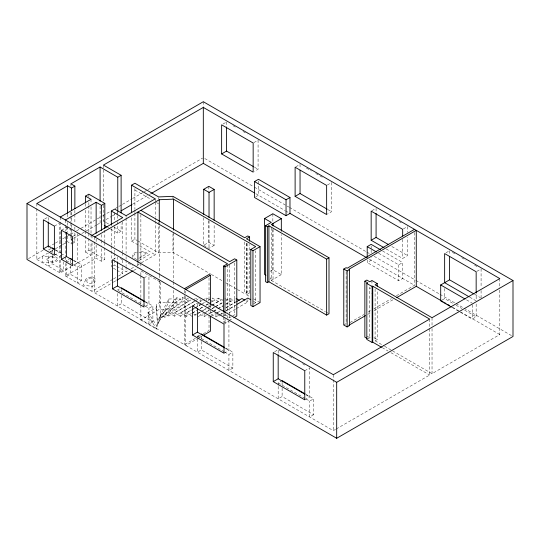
<?xml version="1.0" encoding="UTF-8"?>
<svg xmlns="http://www.w3.org/2000/svg" width="540" height="540" viewBox="0 0 540 540"><rect width="100%" height="100%" fill="white"/><g stroke="black" fill="none" stroke-linecap="round" stroke-linejoin="round"><path stroke-width="0.41" stroke-dasharray="2.7 2.03" d="M158.233 320.051L168.581 299.032L173.488 298.836L176.945 300.827L159.388 320.72L158.233 320.051L158.233 323.372L157.437 322.913L156.506 304.317L159.273 302.717L173.488 302.157L176.945 304.148L176.945 297.506L182.459 300.692L160.562 318.074L159.388 317.399L176.945 297.506M158.233 323.372L168.581 302.353L168.581 299.032M188.764 301.01L182.459 297.371L160.562 314.753L164.95 317.284L188.764 301.01L188.764 298.519M164.95 317.284L164.95 313.963L188.082 298.154M44.759 218.97L48.276 216.938L48.276 221.103M223.04 124.004L225.855 122.378M54.385 226.152L59.306 223.31L59.306 252.43L55.087 254.867M61.472 230.249L66.4 227.407L70.538 229.79M28.458 258.64L43.031 250.222M48.127 247.28L54.688 243.493M55.417 243.074L61.972 239.288M62.701 238.869L67.075 236.345M67.797 235.926L69.984 234.664M70.713 234.239L75.816 231.296M76.545 230.877L80.183 228.771M80.912 228.353L102.047 216.155M102.769 215.73L110.059 211.525M115.155 208.582L118.071 206.901M118.8 206.482L121.716 204.795M122.445 204.376L131.915 198.909M132.644 198.484L143.572 192.179M144.302 191.754L147.218 190.073M147.947 189.655L202.588 158.105M50.902 248.636L48.276 250.155L54.479 253.732M73.21 236.21L77.429 233.773L77.429 262.892L73.913 264.924M36.848 208.535L36.848 259.477L47.567 253.287M50.429 251.64L54.716 249.163M55.431 248.751L61.864 245.038M62.579 244.627L66.866 242.15M70.929 235.629L70.929 239.8L73.116 238.538M73.845 238.12L81.135 233.915M81.864 233.489L85.509 231.39M86.238 230.965L96.444 225.072M97.173 224.654L100.089 222.973L102.209 224.195M103.437 205.166L103.437 221.036L111.456 216.405M112.185 215.987L118.017 212.618M132.597 204.201L148.635 194.94M149.364 194.522L150.822 193.678M72.191 243.628L74.871 242.075L74.871 232.888M253.861 142.607L258.079 140.171L258.079 169.283L254.563 171.315M55.168 254.131L59.306 256.52L60.622 255.764M61.277 255.386L63.248 254.246L63.248 256.763M63.248 261.792L63.248 270.169L52.218 263.803L48.276 266.078L48.276 253.503M66.4 263.129L66.4 260.618L70.342 258.343M110.693 229.095L117.767 233.179L121.115 231.242L121.115 223.729M85.509 231.208L85.509 252.085L88.857 250.155L104.814 259.369L104.814 247.671M63.248 270.169L59.306 272.444L59.306 256.52M36.848 259.477L60.291 273.017L71.017 266.828M73.872 265.174L91.024 255.272L91.024 241.907M77.429 266.99L81.371 264.715L81.371 280.638L77.429 282.913L77.429 266.99L73.298 264.6M65.414 263.446L65.414 275.974L96.147 258.228L101.466 261.299L104.814 259.369M81.371 280.638L70.342 274.266L66.4 276.541L66.4 263.972M131.558 217.755L131.558 241.137L134.906 239.207L137.059 240.449M113.204 259.301L116.721 257.269M113.326 265.829L114.662 265.052L116.093 265.876M295.819 166.833L300.044 164.396L300.044 168.554M138.834 258.377L146.57 253.908L144.349 252.781A6.959 4.016 0 0 0 138.956 252.295M139.097 260.503L149.526 254.475L145.091 252.092A8.363 4.826 0 0 0 138.611 251.505M65.414 275.974L92.009 291.323L112.739 279.362M113.454 278.951L117.74 276.473M118.456 276.062L122.742 273.584L122.742 265.228M116.809 266.288L126.09 271.647L128.277 270.385M131.193 268.704L134.109 267.023M137.025 265.336L140.67 263.23M141.399 262.811L155.25 254.819L155.25 221.407M255.839 196.742L258.464 195.224L258.464 185.166M94.77 241.967L94.77 292.916L112.637 282.602M113.346 282.191L116.208 280.537M133.724 270.425L137.909 268.009M117.423 290.075L119.394 288.941M144.018 277.904L148.237 275.468M203.708 217.701L203.708 245.261L208.832 242.305L214.15 245.376L214.15 224.498M203.708 245.261L209.027 248.333L214.15 245.376M145.004 301.448L152.881 305.998L152.881 321.921L121.365 303.723L117.423 305.998L117.423 292.592M327.341 185.031L331.56 182.594L331.56 211.707L327.341 214.144M145.429 306.207L148.946 304.175L148.946 275.062M145.361 306.207L148.946 308.273L152.881 305.998M148.014 312.538L156.816 325.877L156.816 329.197L148.014 315.86L148.014 312.538L156.506 307.638L156.506 304.317M140.866 304.999L140.866 319.99L159.273 309.359L173.488 308.799L173.488 287.942M152.881 321.921L148.946 324.196L148.946 308.273M194.677 301.104L168.669 316.116L168.669 312.795L191.066 299.862M191.916 306.194L174.575 316.204L174.575 312.883L194.083 301.624M194.805 301.205L199.138 298.708M192.638 305.782L197.404 303.041M194.218 308.374L180.488 316.298L180.488 312.971L197.107 303.385M199.996 301.718L202.163 300.463M202.885 300.044L206.496 297.965L209.122 299.477M194.94 307.955L204.329 302.535M191.457 313.47L186.401 316.386L186.401 313.065L191.457 310.149M192.179 309.731L194.346 308.475M195.068 308.063L200.124 305.141M200.846 304.722L205.18 302.225M208.069 300.557L212.402 298.053L218.315 301.469L218.315 298.141L209.648 303.149M192.179 313.051L196.513 310.547M200.124 308.462L203.013 306.794M205.902 305.127L208.069 303.878M210.958 302.211L212.402 301.374L212.402 298.053M192.308 313.153L196.641 310.655M200.252 308.57L203.148 306.902M206.037 305.235L208.926 303.568M371.864 210.735L375.381 208.703M270.101 271.31L272.855 269.716L281.327 274.603L281.327 234.515M196.641 313.976L192.308 316.474L186.401 313.065M197.363 313.558L200.252 311.891M200.975 311.472L206.037 308.556M206.759 308.138L211.093 305.633M211.815 305.222L218.315 301.469M200.387 311.999L198.221 313.247L204.127 316.656L206.294 315.407M203.276 310.325L206.165 308.657M209.054 306.99L211.221 305.741M211.943 305.323L222.784 299.072M198.221 316.568L203.276 313.646M206.165 311.978L209.054 310.311M211.943 308.644L214.832 306.976M215.554 306.558L222.784 302.393M204.127 313.335L209.183 310.419M212.078 308.752L214.967 307.084M215.69 306.666L222.912 302.495M225.801 300.827L230.135 298.323L235.386 301.361M209.183 313.74L212.8 311.654M213.523 311.236L217.134 309.15M217.856 308.738L222.912 305.816M225.801 304.148L230.135 301.644L230.135 298.323M212.929 311.762L210.04 313.43L215.946 316.838L218.835 315.171M213.651 311.344L217.262 309.258M217.985 308.84L223.04 305.924M225.929 304.256L235.325 298.836M237.445 289.535L244.688 293.713L247.84 291.897L249.608 292.916L249.608 244.478M269.851 279.187L271.283 278.363L269.939 277.587M246.456 243.331L246.456 294.739L249.608 292.916M271.283 227.786L271.283 280.409L281.327 274.603M210.762 316.332L215.096 313.828M215.818 313.416L220.151 310.912M225.929 307.577L235.325 302.157M217.391 312.687L220.286 311.02M226.064 307.679L235.454 302.258M226.193 310.561L235.582 305.141M219.557 314.753L223.175 312.674M226.064 311L235.454 305.579M223.304 316.096L226.193 314.429M229.082 312.761L235.582 309.008M236.304 308.59L247.867 301.921L247.867 299.599M221.859 314.611L221.859 313.065L229.709 317.601L234.637 314.753L236.804 316.008M225.7 348.037L232.868 352.175L232.868 368.098L201.346 349.9L197.404 352.175L197.404 336.251L201.346 333.976M253.604 303.804L255.717 302.589L255.717 250.803M223.601 317.021L223.601 322.036L227.543 319.761M94.77 292.916L184.403 344.669L197.438 337.142M198.167 336.724L200.34 335.468M203.236 333.794L209.027 330.453L209.027 314.584M185.78 296.332L185.78 345.465L198.821 337.939M199.544 337.52L201.717 336.265M223.601 322.036L224.984 322.832L228.46 320.821M229.156 320.423L233.327 318.013M223.999 324.081L228.926 321.239L228.926 350.359L223.999 353.201M403.38 228.933L406.904 226.901M367.207 260.044L367.207 262.555L371.149 260.28L371.149 257.769M224.626 351.965L228.926 354.449L232.868 352.175M386.201 248.94L402.678 258.457L407.606 255.609L407.606 237.31M378.668 253.253L398.729 264.829L402.664 262.555L402.664 278.478L398.729 280.753L367.207 262.555M369.779 288.596L371.223 287.759M232.868 368.098L228.926 370.373L228.926 354.449M274.658 351.702L278.174 349.67L282.474 352.154M446.047 252.754L448.862 251.127M343.778 324.992L346.14 323.629L346.14 271.843M350.021 322.522L363.791 314.577M368.132 312.066L371.034 310.392M373.93 308.718L391.318 298.681M396.387 295.751L414.497 285.296L414.497 231.842M367.733 314.348L371.358 312.255M374.254 310.581L393.815 299.288M278.174 385.398L278.174 382.887L282.116 380.612M304.769 370.717L309.697 367.868L309.697 396.988L304.769 399.83M476.867 271.357L481.086 268.92L481.086 287.219M367.808 338.87L371.223 336.899M442.017 300.119L444.643 298.607L453.236 303.568M375.098 289.022L375.098 340.801L377.264 339.552L377.264 290.27M305.755 394.261L313.639 398.81L313.639 414.733L282.116 396.536L278.174 398.81L278.174 386.235M306.113 399.013L309.697 401.085L313.639 398.81M452.162 307.496L472.223 319.079L476.159 316.805L476.159 303.392M313.639 414.733L309.697 417.008L309.697 401.085M185.78 345.465L333.335 430.657L335.522 429.388M336.258 428.969L429.671 375.037L429.671 328.266M392.62 350.919L432.034 373.673L499.804 334.544L499.804 287.773M137.781 240.867L158.598 252.882L172.976 252.315L210.641 274.057M233.01 125.692L235.872 127.346M243.041 131.483L247.334 133.967M306.49 168.116L311.506 171.011M315.806 173.495L322.252 177.215M389.698 216.155L391.129 216.986M399.006 221.535L401.875 223.189M452.432 252.376L455.294 254.03M461.747 257.756L466.04 260.233M474.64 265.194L477.502 266.854M254.502 167.218L258.079 169.283M327.983 209.642L331.56 211.707M391.844 246.517L407.606 255.609M474.64 294.314L480.37 297.621M469.712 297.155L476.159 300.881L476.159 293.396M382.61 250.979L402.664 262.555M466.493 299.849L472.223 303.156M204.775 158.531L253.712 186.779M254.441 187.204L288.772 207.023M289.501 207.441L366.194 251.721M366.923 252.14L369.846 253.827M374.227 256.358L415.125 279.976M415.861 280.395L439.229 293.888M439.958 294.314L455.301 303.17M456.03 303.588L463.334 307.807M464.063 308.225L511.542 335.637M456.104 305.222L461.835 308.529M464.697 310.183L476.159 316.805M255.744 193.644L284.965 210.526M285.606 210.884L289.244 212.983M369.353 259.234L414.497 285.296M452.588 307.287L459.851 311.486M460.58 311.904L499.804 334.544M134.906 190.073L151.416 199.604M156.445 202.507L158.598 203.749M373.943 337.628L377.264 339.552M271.283 280.409L325.35 311.621M326.079 312.046L328.273 313.308M366.829 336.022L369.779 337.73L369.779 287.078M375.098 340.801L383.859 345.857M384.588 346.282L391.885 350.494M382.226 347.645L388.064 351.014M390.98 352.701L429.671 375.037M211.37 274.475L222.953 281.171M225.855 282.839L236.716 289.116M246.456 294.739L250.034 296.804M253.611 298.87L260.05 302.589M253.577 301.347L255.717 302.589M245.896 300.78L247.867 301.921M103.437 221.036L105.556 222.264M106.265 222.669L109.094 224.303M114.048 227.165L121.115 231.242M107.865 227.462L109.991 228.69M131.558 241.137L155.25 254.819M224.883 298.613L230.135 301.644M218.315 298.141L222.912 300.8M209.776 299.855L212.402 301.374M136.721 259.598L134.764 258.316A6.959 4.016 0 0 1 137.228 252.693M120.292 258.518L123.154 260.172M128.169 263.068L132.469 265.552M198.119 303.453L200.273 304.695M217.465 314.618L220.327 316.278M289.636 356.292L293.935 358.769M302.535 363.737L305.397 365.391M159.833 281.806L140.866 270.851L140.866 275.015M70.929 239.8L72.9 240.941M73.555 241.319L74.871 242.075M193.624 313.916L196.25 315.428M85.509 252.085L91.024 255.272M113.461 268.225L116.316 269.872M117.032 270.284L122.742 273.584M180.488 312.971L186.401 316.386M174.575 312.883L180.488 316.298M168.669 312.795L174.575 316.204M55.66 249.872L61.87 253.449M73.784 260.334L81.371 264.715M55.168 250.04L59.306 252.43M73.298 260.503L77.429 262.892M145.361 302.11L148.946 304.175M225.342 348.287L228.926 350.359M306.113 394.922L309.697 396.988M164.95 313.963L168.669 316.116M66.4 260.618L72.603 264.202M118.139 290.486L144.646 305.788M197.404 336.251L223.911 351.554M278.174 382.887L305.397 398.601M156.816 325.877L157.437 326.234L157.437 322.913M140.866 319.99L156.816 329.197M156.506 307.638L157.437 326.234M499.804 278.586L499.804 286.936M481.086 290.547L481.086 298.04M472.223 304.83L472.223 319.079M449.564 250.722L449.564 254.88M444.643 288.549L444.643 298.607M432.034 317.709L432.034 325.228M432.034 328.57L432.034 373.673M429.671 319.079L429.671 327.429M407.606 226.496L407.606 232.322M402.678 239.321L402.678 258.457M398.729 264.829L398.729 280.753M376.083 208.298L376.083 212.456M371.945 280.523L371.945 285.829M371.149 246.038L371.149 249.386M371.149 250.229L371.149 252.74M333.335 374.693L333.335 378.871M333.335 379.708L333.335 430.657M282.116 382.286L282.116 387.315M282.116 388.152L282.116 396.536M278.174 350.507L278.174 354.665M273.051 229.271L273.051 279.382M272.855 213.759L272.855 222.109M272.855 229.628L272.855 269.716M258.464 180.981L258.464 184.329M247.84 243.452L247.84 291.897M246.659 243.216L246.659 294.624M244.688 241.934L244.688 293.713M234.637 262.973L234.637 314.753M229.709 264.978L229.709 314.26M229.709 315.09L229.709 317.601M227.543 264.634L227.543 312.242M227.543 315.583L227.543 318.087M226.564 121.972L226.564 126.131M224.984 312.809L224.984 316.98M224.984 317.817L224.984 322.832M223.601 312.849L223.601 316.184M215.946 313.517L215.946 316.838M210.404 305.357L210.404 314.543M209.027 220.772L209.027 248.333M209.027 277.83L209.027 301.219M209.027 304.56L209.027 307.064M209.027 307.901L209.027 313.747M208.832 186.347L208.832 191.356M208.832 220.59L208.832 242.305M206.496 297.965L206.496 301.286M204.127 314.165L204.127 316.656M203.317 101.722L203.317 106.738M201.346 336.494L201.346 340.679M201.346 341.523L201.346 349.9M200.583 299.531L200.583 301.192L194.677 297.783L194.677 300.274M197.404 303.872L197.404 308.029M185.78 291.019L185.78 293.294M184.403 290.223L184.403 293.26M184.403 295.535L184.403 344.669M182.459 297.371L182.459 300.692M173.488 232.659L173.488 281.246M173.488 282.082L173.488 287.105M172.976 196.357L172.976 198.862M172.976 233.941L172.976 252.315M160.562 282.224L160.562 318.074M159.388 317.399L159.388 320.72M159.273 222.325L159.273 224.836M159.273 225.673L159.273 274.246M159.273 275.083L159.273 280.105M159.273 280.942L159.273 309.359M158.598 197.681L158.598 199.199M158.598 222.068L158.598 252.882M155.25 198.855L155.25 201.366M155.25 202.196L155.25 217.228M155.25 218.066L155.25 220.57M140.866 214.549L140.866 262.447M140.866 263.291L140.866 268.333M140.866 275.852L140.866 297.506M140.866 300.834L140.866 304.169M137.909 263L137.909 266.341M134.906 188.554L134.906 209.223M134.906 210.06L134.906 212.558M134.906 213.388L134.906 239.207M126.09 215.69L126.09 217.364M126.09 218.194L126.09 253.274M126.09 256.615L126.09 259.119M126.09 259.956L126.09 265.801M126.09 266.639L126.09 271.647M122.742 221.798L122.742 251.87M122.742 252.7L122.742 256.878M122.742 260.219L122.742 264.398M121.365 289.474L121.365 291.992M121.365 295.34L121.365 303.723M117.767 212.301L117.767 214.805M117.767 215.636L117.767 220.651M117.767 221.488L117.767 233.179M117.423 256.865L117.423 261.023M114.662 212.436L114.662 220.786M114.662 226.631L114.662 246.679M114.662 250.02L114.662 252.524M114.662 253.361L114.662 259.207M114.662 260.044L114.662 265.052M111.314 228.569L111.314 245.268M111.314 246.105L111.314 266.99M104.814 230.135L104.814 241.826M104.814 242.663L104.814 246.841M103.437 165.078L103.437 200.995M101.466 234.569L101.466 239.585M101.466 240.422L101.466 245.43M101.466 248.771L101.466 261.299M100.089 206.267L100.089 222.973M96.147 239.018L96.147 241.522M96.147 244.863L96.147 258.228M94.77 236.959L94.77 241.137M92.009 235.366L92.009 239.544M92.009 242.885L92.009 291.323M91.024 199.314L91.024 203.486M91.024 206.827L91.024 233.557M91.024 234.394L91.024 238.565M88.857 194.191L88.857 196.702M88.857 202.547L88.857 205.052M88.857 205.888L88.857 232.612M88.857 233.449L88.857 237.627M88.857 238.457L88.857 250.155M85.509 203.648L85.509 206.982M85.509 210.323L85.509 230.371M74.871 210.337L74.871 213.678M74.871 214.515L74.871 223.702M74.871 227.043L74.871 229.547M71.523 212.274L71.523 217.282M71.523 218.12L71.523 223.965M71.523 224.802L71.523 228.98M71.523 229.81L71.523 236.493M71.523 237.33L71.523 244.013L67.581 241.738L67.581 235.892M70.929 183.843L70.929 186.347M70.929 212.24L70.929 215.582M70.929 216.419L70.929 222.264M70.929 223.101L70.929 227.273M70.929 228.11L70.929 234.792M70.342 260.017L70.342 265.046M70.342 265.882L70.342 274.266M67.581 214.178L67.581 217.519M67.581 222.527L67.581 225.869M67.581 226.706L67.581 232.551M66.4 227.407L66.4 231.566M65.414 220.01L65.414 224.188M65.414 225.025L65.414 230.87M65.414 231.707L65.414 255.926M65.414 256.763L65.414 260.104M60.291 217.053L60.291 221.231M60.291 222.068L60.291 273.017M52.218 249.554L52.218 254.583M52.218 255.42L52.218 263.803M36.848 203.519L36.848 207.698M132.651 257.567A8.363 4.826 0 0 1 136.532 251.991M86.92 280.206C85.671 284.263 92.502 284.404 93.65 281.246C94.898 277.189 88.074 277.047 86.92 280.206M46.994 258.842L46.994 259.882C49.491 261.954 53.906 261.954 56.403 259.882L56.403 258.842C53.906 256.77 49.491 256.77 46.994 258.842M85.759 279.605L83.234 285.046L92.657 286.504L95.175 281.063A4.921 2.842 0 0 0 91.908 277.229A4.921 2.842 0 0 0 85.759 279.605M52.4 256.547L42.653 256.547L42.653 262.177L52.4 262.177A4.921 2.842 0 0 0 57.976 259.362A4.921 2.842 0 0 0 52.4 256.547M140.069 256.527A0.837 0.479 0 0 0 141.467 256.311A0.837 0.479 0 0 0 140.447 255.717A0.837 0.479 0 0 0 140.069 256.527"/><path stroke-width="0.81" d="M27 203.519L203.317 101.722L513 280.523L513 336.481L336.683 438.277L27 259.477L27 203.519L336.683 382.313L513 280.523M74.871 208.669L74.871 186.118L71.523 188.055L67.581 185.78L36.848 203.519L333.335 374.693L429.671 319.079L372.735 286.207L372.148 286.551L366.829 283.48L366.829 339.437L372.148 342.509L372.735 342.164L381.496 347.227M121.115 212.868L121.115 175.284L117.767 177.221L100.089 167.008L70.929 183.843L74.871 186.118M377.264 286.099L377.264 283.594L375.098 284.843L432.034 317.709L499.804 278.586L203.317 107.413L103.437 165.078L121.115 175.284M85.509 202.81L85.509 196.128L88.857 194.191L104.814 203.404L104.814 228.46M60.291 217.053L91.024 199.314L85.509 196.128M65.414 220.01L96.147 202.271L101.466 205.342L104.814 203.404M131.558 212.74L131.558 185.179L134.906 183.249L158.598 196.925L172.976 196.357L244.688 237.755L247.84 235.933L249.608 236.959L249.608 241.137M43.349 248.9L54.385 255.272L54.385 226.152L43.349 219.787L43.349 248.9L48.276 246.058L54.479 249.642M111.314 225.227L111.314 211.025L114.662 209.095L126.09 215.69L155.25 198.855L131.558 185.179M120.933 210.938L131.868 204.62M151.551 193.259L203.317 163.37L254.293 192.8M221.636 153.934L253.159 172.132L253.159 143.012L221.636 124.814L221.636 153.934L226.564 151.085L253.787 166.806M92.009 235.366L122.742 217.627L111.314 211.025M94.77 236.959L159.273 199.719L173.488 199.152L255.717 246.625L250.79 249.473L250.79 305.431L252.956 306.68L260.05 302.589L260.05 246.625L246.456 238.781L249.608 236.959M61.472 259.369L72.509 265.734L72.509 236.615L61.472 230.249L61.472 259.369L66.4 256.52L72.603 260.104M203.708 214.36L203.708 189.304L208.832 186.347L214.15 189.419L214.15 220.32M203.708 189.304L209.027 192.375L214.15 189.419M254.522 181.575L258.464 179.3L289.98 197.498L289.98 213.422L286.045 215.696L254.522 197.498L254.522 181.575L286.045 199.773L289.98 197.498M116.924 280.125L133.029 270.83M112.496 288.826L144.018 307.024L144.018 277.904L112.496 259.706L112.496 288.826L117.423 285.977L144.646 301.698M295.117 196.357L326.639 214.556L326.639 185.436L295.117 167.238L295.117 196.357L300.044 193.509L327.267 209.23M265.923 275.265L264.58 274.496L264.58 218.531L272.855 213.759L281.327 218.646L281.327 231.174M281.327 218.646L271.283 224.451L329.002 257.776L329.002 313.733L326.639 315.097L268.913 281.772L267.341 282.683L265.565 281.657L265.565 225.7L271.283 222.399L264.58 218.531M265.565 225.7L267.341 226.726L268.913 225.815L326.639 259.139L329.002 257.776M184.403 288.711L209.027 274.496L210.404 275.285L210.404 304.519M223.601 312.012L223.601 266.072L227.543 263.797L137.909 212.051L137.909 262.163M185.78 289.507L210.404 275.285M223.601 266.072L224.984 266.868L236.804 260.044L236.804 316.008L234.023 317.608M250.79 249.473L252.956 250.722L260.05 246.625M236.898 301.428L241.954 298.505L244.579 300.024M237.026 304.31L247.867 298.053L250.722 299.7M192.483 335.003L223.999 353.201L223.999 324.081L192.483 305.883L192.483 335.003L197.404 332.161L224.626 347.875M203.162 335.428L210.404 331.25L210.404 316.217M402.678 235.994L402.678 229.338L371.162 211.14L371.162 240.26L376.083 237.418L388.26 244.445M367.207 257.533L367.207 246.632L371.149 244.357L380.457 249.737M443.144 301.84L416.273 286.322L416.273 230.364L348.901 269.257L349.488 269.602L349.488 325.559L347.126 326.923L343.778 324.992L343.778 269.035L346.14 267.671L347.126 268.238L414.497 229.338M343.778 269.035L347.126 270.965L349.488 269.602M367.22 338.526L364.858 337.163L364.858 281.205L366.829 280.064L369.779 281.772L371.945 280.523L377.264 283.594M366.829 283.48L367.808 282.906L364.858 281.205M372.148 293.375L372.735 293.031M365.56 315.603L348.901 325.222L349.488 325.559M396.711 297.614L416.273 286.322M273.254 381.632L304.769 399.83L304.769 370.717L273.254 352.519L273.254 381.632L278.174 378.79L304.682 394.092M451.447 307.084L440.701 300.881L440.701 284.958L449.564 279.841L473.924 293.902M371.162 240.26L384.055 247.705M468.997 296.744L444.643 282.683L444.643 253.564L476.159 271.762L476.159 292.559M440.701 284.958L465.055 299.018M367.207 246.632L376.522 252.011M289.973 213.401L366.437 257.546M444.602 302.677L446.054 303.514M447.505 304.351L449.685 305.613M236.804 260.044L234.637 258.795L229.709 261.637L140.866 210.344M236.702 298.796L239.328 300.314M104.328 225.423L107.163 227.056M52.218 247.88L54.972 249.473M70.342 258.343L72.407 259.538M121.365 287.8L144.288 301.037M201.346 333.976L224.269 347.213M282.116 380.612L305.039 393.842M449.564 256.547L449.564 279.841M376.083 213.287L376.083 237.418M372.735 286.207L372.735 342.164M372.148 286.551L372.148 342.509M347.126 270.965L347.126 326.923M336.683 382.313L336.683 438.277M326.639 259.139L326.639 315.097M300.044 170.222L300.044 193.509M286.045 199.773L286.045 215.696M278.174 354.665L278.174 378.79M273.051 223.425L273.051 225.929M268.913 225.815L268.913 281.772M267.341 226.726L267.341 282.683M252.956 250.722L252.956 306.68M226.564 126.961L226.564 151.085M224.984 266.868L224.984 312.809M209.027 192.375L209.027 217.431M203.317 107.413L203.317 163.37M197.404 308.867L197.404 332.161M173.488 199.152L173.488 230.148M159.273 199.719L159.273 221.488M117.767 177.221L117.767 211.464M117.423 261.853L117.423 285.977M101.466 205.342L101.466 230.398M100.089 167.008L100.089 201.251M96.147 202.271L96.147 233.172M71.523 188.055L71.523 210.6M67.581 185.78L67.581 213.341M66.4 232.396L66.4 256.52M48.276 221.933L48.276 246.058"/></g></svg>
